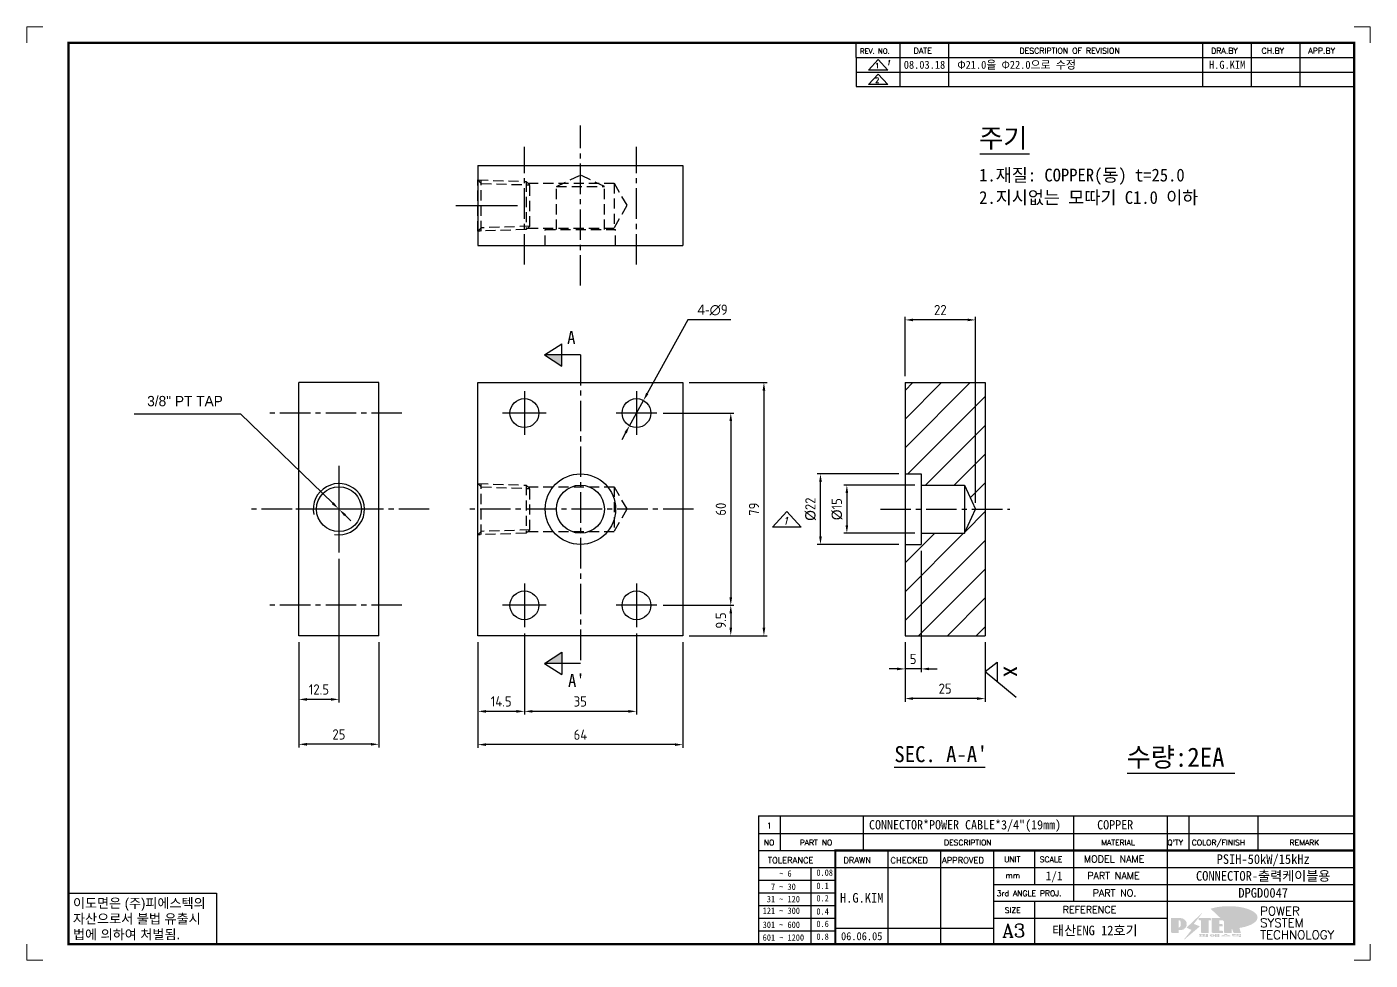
# Model space of a CAD drawing. Header units: millimetres. Extents: x 0 to 1342, y 0 to 952.
# Drawn here: x 0 to 419.5, y 0 to 291.3 of the extents above; entities that cross this region are included whole.
import ezdxf
from ezdxf.enums import TextEntityAlignment as Align

# ---------------------------------------------------------------- set-up
doc = ezdxf.new("R2010")
doc.units = ezdxf.units.MM
for name, pattern in [('CENTER', [50.8, 31.75, -6.35, 6.35, -6.35]), ('CENTER2', [28.575, 19.05, -3.175, 3.175, -3.175]), ('HIDDEN2', [4.7625, 3.175, -1.5875])]:
    doc.linetypes.add(name, pattern=pattern)
doc.layers.add('FORMAT-1', color=7, linetype='Continuous')
doc.layers.add('line', color=3, linetype='Continuous')
doc.styles.add('h1', font='')
doc.styles.add('HAN', font='')
doc.styles.add('RC', font='ROMANC.SHX')
doc.styles.add('ROMANT', font='romant')
doc.styles.add('RT', font='ROMANT.SHX', dxfattribs={"oblique": 15})
doc.styles.get("Standard").update_dxf_attribs({"font": 'ISOCP.SHX', "bigfont": 'WHGTXT.SHX'})
doc.styles.get('h1').set_extended_font_data('New Gulim')
doc.styles.get('HAN').set_extended_font_data('GulimChe')
doc.dimstyles.new('PSTEK-1', dxfattribs={"dimtxt": 3.2, "dimasz": 2.5, "dimexe": 1, "dimexo": 2, "dimgap": 1.5, "dimtad": 1, "dimtoh": 1, "dimrnd": 0.05, "dimzin": 9, "dimdsep": 46, "dimtxsty": 'Standard', "dimcen": 0, "dimclrt": 3, "dimadec": 1, "dimazin": 2, "dimtfac": 1, "dimtmove": 0, "dimatfit": 3, "dimfxl": 0, "dimtolj": 1, "dimtzin": 0, "dimarcsym": 0})

# ---------------------------------------------------------------- blocks, each defined once
blk = doc.blocks.new('*D134')
at = {"color": 0, "lineweight": -2}
for p, q in [((206.46, 199.83), (193.77, 176.88)), ((219.83, 199.83), (206.46, 199.83)), ((188.2, 166.82), (192.56, 174.69)), ((186.99, 164.63), (185.78, 162.44))]:
    blk.add_line(p, q, dxfattribs=at)
at = {"color": 0}
for points in [[(193.4, 177.08), (194.13, 176.68), (192.56, 174.69)], [(186.63, 164.83), (187.36, 164.43), (188.2, 166.82)]]:
    blk.add_solid(points, dxfattribs=at)
at = {"layer": 'DEFPOINTS', "color": 0}
for p in [(192.56, 174.69, -1841.33), (188.2, 166.82, -1841.33)]:
    blk.add_point(p, dxfattribs=at)
at = {"color": 3, "insert": (214.13, 202.93), "char_height": 3.2, "attachment_point": 5}
blk.add_mtext('\\A1;{\\f??|b0|i0|c0|p49;4-}∅9', dxfattribs=at)
blk = doc.blocks.new('*D90')
at = {"color": 0, "lineweight": -2}
for p, q in [((33.54, 170.54), (66.74, 170.54)), ((66.74, 170.54), (95.53, 142.63)), ((97.59, 140.63), (97.32, 140.88)), ((99.38, 138.89), (101.18, 137.15))]:
    blk.add_line(p, q, dxfattribs=at)
at = {"color": 0}
for points in [[(95.82, 142.92), (95.24, 142.33), (97.32, 140.88)], [(99.67, 139.18), (99.09, 138.59), (97.59, 140.63)]]:
    blk.add_solid(points, dxfattribs=at)
at = {"layer": 'DEFPOINTS', "color": 0}
for p in [(97.32, 140.88, -1833.33), (97.59, 140.63, -1849.33)]:
    blk.add_point(p, dxfattribs=at)
at = {"color": 3, "insert": (49.39, 174.48), "char_height": 3.2, "attachment_point": 5}
blk.add_mtext('\\A1;{\\f??|b0|i0|c0|p49;3/8" PT TAP}', dxfattribs=at)
blk = doc.blocks.new('*D135')
at = {"color": 0, "lineweight": -2}
for p, q in [((84.95, 99.26), (84.95, 66.36)), ((109.95, 99.26), (109.95, 66.36)), ((107.45, 67.36), (87.45, 67.36))]:
    blk.add_line(p, q, dxfattribs=at)
at = {"color": 0}
for points in [[(87.45, 67.78), (87.45, 66.95), (84.95, 67.36)], [(107.45, 67.78), (107.45, 66.95), (109.95, 67.36)]]:
    blk.add_solid(points, dxfattribs=at)
at = {"layer": 'DEFPOINTS', "color": 0}
for p in [(84.95, 101.26, -1841.33), (109.95, 101.26, -1841.33), (84.95, 67.36)]:
    blk.add_point(p, dxfattribs=at)
at = {"color": 3, "insert": (97.45, 70.46), "char_height": 3.2, "attachment_point": 5}
blk.add_mtext('\\A1;25', dxfattribs=at)
blk = doc.blocks.new('*D136')
at = {"color": 0, "lineweight": -2}
for p, q in [((97.45, 125.26), (97.45, 80.38)), ((84.95, 99.26), (84.95, 80.38)), ((94.95, 81.38), (87.45, 81.38))]:
    blk.add_line(p, q, dxfattribs=at)
at = {"color": 0}
for points in [[(87.45, 81.8), (87.45, 80.96), (84.95, 81.38)], [(94.95, 81.8), (94.95, 80.96), (97.45, 81.38)]]:
    blk.add_solid(points, dxfattribs=at)
at = {"layer": 'DEFPOINTS', "color": 0}
for p in [(97.45, 127.26, -1841.33), (84.95, 101.26, -1841.33), (84.95, 81.38)]:
    blk.add_point(p, dxfattribs=at)
at = {"color": 3, "insert": (91.2, 84.48), "char_height": 3.2, "attachment_point": 5}
blk.add_mtext('\\A1;12.5', dxfattribs=at)
blk = doc.blocks.new('*D137')
at = {"color": 0, "lineweight": -2}
for p, q in [((274.27, 182.26), (274.27, 200.83)), ((293.77, 199.83), (276.77, 199.83)), ((296.27, 142.76), (296.27, 200.83))]:
    blk.add_line(p, q, dxfattribs=at)
at = {"color": 0}
for points in [[(276.77, 200.25), (276.77, 199.41), (274.27, 199.83)], [(293.77, 200.25), (293.77, 199.41), (296.27, 199.83)]]:
    blk.add_solid(points, dxfattribs=at)
at = {"layer": 'DEFPOINTS', "color": 0}
for p in [(274.27, 199.83), (274.27, 180.26, -1841.33), (296.27, 140.76, -1841.33)]:
    blk.add_point(p, dxfattribs=at)
at = {"color": 3, "insert": (285.27, 202.93), "char_height": 3.2, "attachment_point": 5}
blk.add_mtext('\\A1;22', dxfattribs=at)
blk = doc.blocks.new('*D138')
at = {"color": 0, "lineweight": -2}
for p, q in [((272.27, 151.76), (246.84, 151.76)), ((247.84, 132.26), (247.84, 149.26)), ((272.27, 129.76), (246.84, 129.76))]:
    blk.add_line(p, q, dxfattribs=at)
at = {"color": 0}
for points in [[(247.43, 149.26), (248.26, 149.26), (247.84, 151.76)], [(247.43, 132.26), (248.26, 132.26), (247.84, 129.76)]]:
    blk.add_solid(points, dxfattribs=at)
at = {"layer": 'DEFPOINTS', "color": 0}
for p in [(247.84, 151.76), (274.27, 151.76, -1841.33), (274.27, 129.76, -1841.33)]:
    blk.add_point(p, dxfattribs=at)
at = {"color": 3, "insert": (244.74, 140.76), "char_height": 3.2, "attachment_point": 5, "rotation": 90}
blk.add_mtext('\\A1;{\\f??|b0|i0|c0|p49;%%C}22', dxfattribs=at)
blk = doc.blocks.new('*D139')
at = {"color": 0, "lineweight": -2}
for p, q in [((274.27, 99.26), (274.27, 80.64)), ((299.27, 99.26), (299.27, 80.64)), ((296.77, 81.64), (276.77, 81.64))]:
    blk.add_line(p, q, dxfattribs=at)
at = {"color": 0}
for points in [[(276.77, 82.06), (276.77, 81.22), (274.27, 81.64)], [(296.77, 82.06), (296.77, 81.22), (299.27, 81.64)]]:
    blk.add_solid(points, dxfattribs=at)
at = {"layer": 'DEFPOINTS', "color": 0}
for p in [(274.27, 101.26, -1841.33), (299.27, 101.26, -1841.33), (274.27, 81.64)]:
    blk.add_point(p, dxfattribs=at)
at = {"color": 3, "insert": (286.77, 84.74), "char_height": 3.2, "attachment_point": 5}
blk.add_mtext('\\A1;25', dxfattribs=at)
blk = doc.blocks.new('*D140')
at = {"color": 0, "lineweight": -2}
for p, q in [((279.27, 127.76), (279.27, 89.9)), ((274.27, 99.26), (274.27, 89.9)), ((271.77, 90.9), (269.27, 90.9)), ((279.27, 90.9), (274.27, 90.9)), ((281.77, 90.9), (284.27, 90.9))]:
    blk.add_line(p, q, dxfattribs=at)
at = {"color": 0}
for points in [[(271.77, 91.31), (271.77, 90.48), (274.27, 90.9)], [(281.77, 91.31), (281.77, 90.48), (279.27, 90.9)]]:
    blk.add_solid(points, dxfattribs=at)
at = {"layer": 'DEFPOINTS', "color": 0}
for p in [(279.27, 129.76, -1841.33), (274.27, 101.26), (274.27, 90.9)]:
    blk.add_point(p, dxfattribs=at)
at = {"color": 3, "insert": (276.77, 94), "char_height": 3.2, "attachment_point": 5}
blk.add_mtext('\\A1;5', dxfattribs=at)
blk = doc.blocks.new('*D91')
at = {"color": 0, "lineweight": -2}
for p, q in [((277.27, 148.26), (255.09, 148.26)), ((256.09, 145.76), (256.09, 135.76)), ((277.27, 133.26), (255.09, 133.26))]:
    blk.add_line(p, q, dxfattribs=at)
at = {"color": 0}
for points in [[(255.67, 145.76), (256.5, 145.76), (256.09, 148.26)], [(255.67, 135.76), (256.5, 135.76), (256.09, 133.26)]]:
    blk.add_solid(points, dxfattribs=at)
at = {"layer": 'DEFPOINTS', "color": 0}
for p in [(279.27, 148.26, -1841.33), (256.09, 133.26), (279.27, 133.26, -1841.33)]:
    blk.add_point(p, dxfattribs=at)
at = {"color": 3, "insert": (252.99, 140.76), "char_height": 3.2, "attachment_point": 5, "rotation": 90}
blk.add_mtext('\\A1;{\\f??|b0|i0|c0|p49;%%C}15', dxfattribs=at)
blk = doc.blocks.new('*D92')
at = {"color": 0, "lineweight": -2}
for p, q in [((140.88, 99.26), (140.88, 66.26)), ((204.88, 99.26), (204.88, 66.26)), ((202.38, 67.26), (143.38, 67.26))]:
    blk.add_line(p, q, dxfattribs=at)
at = {"color": 0}
for points in [[(143.38, 67.68), (143.38, 66.85), (140.88, 67.26)], [(202.38, 67.68), (202.38, 66.85), (204.88, 67.26)]]:
    blk.add_solid(points, dxfattribs=at)
at = {"layer": 'DEFPOINTS', "color": 0}
for p in [(140.88, 101.26, 1841.33), (204.88, 101.26, 1841.33), (140.88, 67.26)]:
    blk.add_point(p, dxfattribs=at)
at = {"color": 3, "insert": (172.88, 70.36), "char_height": 3.2, "attachment_point": 5}
blk.add_mtext('\\A1;64', dxfattribs=at)
blk = doc.blocks.new('*D93')
at = {"color": 0, "lineweight": -2}
for p, q in [((155.38, 101.92), (155.38, 76.65)), ((190.38, 101.92), (190.38, 76.65)), ((187.88, 77.65), (157.88, 77.65))]:
    blk.add_line(p, q, dxfattribs=at)
at = {"color": 0}
for points in [[(157.88, 78.06), (157.88, 77.23), (155.38, 77.65)], [(187.88, 78.06), (187.88, 77.23), (190.38, 77.65)]]:
    blk.add_solid(points, dxfattribs=at)
at = {"layer": 'DEFPOINTS', "color": 0}
for p in [(155.38, 103.92, 1841.33), (190.38, 103.92, 1841.33), (155.38, 77.65)]:
    blk.add_point(p, dxfattribs=at)
at = {"color": 3, "insert": (172.83, 80.75), "char_height": 3.2, "attachment_point": 5}
blk.add_mtext('\\A1;35', dxfattribs=at)
blk = doc.blocks.new('*D94')
at = {"color": 0, "lineweight": -2}
for p, q in [((198.71, 170.76), (220.83, 170.76)), ((219.83, 168.26), (219.83, 113.26)), ((198.71, 110.76), (220.83, 110.76))]:
    blk.add_line(p, q, dxfattribs=at)
at = {"color": 0}
for points in [[(219.41, 168.26), (220.25, 168.26), (219.83, 170.76)], [(219.41, 113.26), (220.25, 113.26), (219.83, 110.76)]]:
    blk.add_solid(points, dxfattribs=at)
at = {"layer": 'DEFPOINTS', "color": 0}
for p in [(196.71, 170.76, 1841.33), (196.71, 110.76, 1841.33), (219.83, 110.76)]:
    blk.add_point(p, dxfattribs=at)
at = {"color": 3, "insert": (216.73, 140.76), "char_height": 3.2, "attachment_point": 5, "rotation": 90}
blk.add_mtext('\\A1;60', dxfattribs=at)
blk = doc.blocks.new('*D95')
at = {"color": 0, "lineweight": -2}
for p, q in [((206.88, 180.26), (231.18, 180.26)), ((230.18, 177.76), (230.18, 103.76)), ((206.88, 101.26), (231.18, 101.26))]:
    blk.add_line(p, q, dxfattribs=at)
at = {"color": 0}
for points in [[(229.76, 177.76), (230.6, 177.76), (230.18, 180.26)], [(229.76, 103.76), (230.6, 103.76), (230.18, 101.26)]]:
    blk.add_solid(points, dxfattribs=at)
at = {"layer": 'DEFPOINTS', "color": 0}
for p in [(204.88, 180.26, 1841.33), (204.88, 101.26, 1841.33), (230.18, 101.26)]:
    blk.add_point(p, dxfattribs=at)
at = {"color": 3, "insert": (227.08, 140.76), "char_height": 3.2, "attachment_point": 5, "rotation": 90}
blk.add_mtext('\\A1;79', dxfattribs=at)
blk = doc.blocks.new('t3')
for p, q in [((0, 15.88), (46.25, 15.88)), ((0, 15.88), (0, 0)), ((46.25, 15.88), (46.25, 0)), ((0, 0), (46.25, 0))]:
    blk.add_line(p, q)
at = {"color": 1, "style": 'h1'}
for s, p in [('이도면은 (주)피에스텍의', (1.4, 11.29)), ('자산으로서 불법 유출시', (1.4, 6.41)), ('법에 의하여 처벌됨.', (1.4, 1.52))]:
    blk.add_text(s, height=3, dxfattribs=at).set_placement(p)
blk = doc.blocks.new('new LOGO')
at = {"layer": 'line'}
h = blk.add_hatch(color=1, dxfattribs=at)
h.paths.add_polyline_path([(41.5, 16.4), (54.3, 16.4, 1), (54.3, 82.9), (0, 82.9), (0, -0.1), (41.5, -0.1)])
h.paths.add_polyline_path([(41.5, 27.9), (41.5, 71.9), (43.6, 71.9, -0.414214), (54.6, 60.9), (54.6, 38.9, -0.414214), (43.6, 27.9)], flags=16)
h.paths.add_polyline_path([(214.7, 71.9), (227.5, 71.9), (227.5, 82.9), (159.7, 82.9), (159.7, 71.9), (172.5, 71.9), (172.5, -0.1), (214.7, -0.1)])
h.paths.add_polyline_path([(276, 37.4), (294.8, 37.4), (294.8, 49.1), (276, 49.1), (276, 71.9), (294.8, 71.9), (294.8, 82.9), (234.5, 82.9), (234.5, -0.1), (297, -0.1), (297, 10.9), (276, 10.9)])
h.paths.add_polyline_path([(347.2, 35.2), (359.7, -0.1), (400.5, -0.1), (379.6, 66.8), (399.7, 82.9), (380.6, 82.9), (347.2, 61.6), (347.2, 82.9), (305.5, 82.9), (305.5, -0.1), (347.2, -0.1)])
h = blk.add_hatch(color=250, dxfattribs=at)
h.paths.add_polyline_path([(44.5, 69.4), (46.6, 69.4, -0.129793), (52, 68, 0.221832), (43.6, 71.9), (41.5, 71.9), (41.5, 27.9), (43.6, 27.9, 0.02048), (44.5, 28)], flags=17)
h.paths.add_polyline_path([(44.5, 13.9), (57.3, 13.9, 0.72362), (77.1, 73.9, -0.679777), (54.3, 16.4), (41.5, 16.4), (41.5, -0.1), (3, -0.1), (3, -2.6), (44.5, -2.6)])
h.paths.add_polyline_path([(117.9, 14.2), (71.5, -44.4), (77.1, -39.6), (120.8, 15.6), (92, 28.9), (173.3, 106), (177.5, 111.4), (89.1, 27.6)])
h.paths.add_polyline_path([(162.7, 71.9), (162.7, 69.4), (172.5, 69.4), (172.5, 71.9)], flags=17)
h.paths.add_polyline_path([(217.7, 69.4), (230.5, 69.4), (230.5, 80.4), (227.5, 80.4), (227.5, 71.9), (214.7, 71.9), (214.7, -0.1), (175.5, -0.1), (175.5, -2.6), (217.7, -2.6)])
h.paths.add_polyline_path([(297.8, 46.6), (294.8, 46.6), (294.8, 37.4), (276, 37.4), (276, 10.9), (279, 10.9), (279, 34.9), (297.8, 34.9)])
h.paths.add_polyline_path([(300, 8.4), (297, 8.4), (297, -0.1), (237.5, -0.1), (237.5, -2.6), (300, -2.6)])
h.paths.add_polyline_path([(297.8, 80.4), (294.8, 80.4), (294.8, 71.9), (276, 71.9), (276, 49.1), (279, 49.1), (279, 69.4), (297.8, 69.4)])
h.paths.add_polyline_path([(350.2, 80.4), (347.2, 80.4), (347.2, 61.6), (350.2, 63.5)])
h.paths.add_polyline_path([(350.2, 26.7), (347.2, 35.2), (347.2, -0.1), (308.5, -0.1), (308.5, -2.6), (350.2, -2.6)])
h.paths.add_polyline_path([(402.7, 80.4), (396.5, 80.4), (379.6, 66.8), (400.5, -0.1), (361.8, -0.1), (362.7, -2.6), (403.5, -2.6), (382.6, 64.3)])
blk.add_hatch(color=5, dxfattribs=at).paths.add_polyline_path([(166.3, 35), (131, 49), (180.4, 112.7), (92, 28.9), (120.8, 15.6), (74.4, -43)])
h = blk.add_hatch(color=253, dxfattribs=at)
edge = h.paths.add_edge_path()
edge.add_ellipse((333.9, 86.4), major_axis=(-165.9, 0), ratio=0.39426, start_angle=111.51268, end_angle=334.46902)
edge.add_ellipse((314.1, 81.2), major_axis=(-153.7, 0), ratio=0.40699, start_angle=121.30662, end_angle=327.74369, ccw=False)
edge.add_line((394, 27.8), (394.7, 25.6))
h = blk.add_hatch(color=250, dxfattribs=at)
edge = h.paths.add_edge_path()
edge.add_ellipse((237.8, -17.6), major_axis=(-14.3, 0), ratio=0.526336, start_angle=192.2456, end_angle=269.07481)
edge.add_line((238.1, -10.1), (237.6, -10.1))
edge.add_ellipse((237.8, -17.6), major_axis=(-14.3, 0), ratio=0.526336, start_angle=270.92519, end_angle=449.07481)
edge.add_line((237.6, -25.1), (238.1, -25.1))
edge.add_ellipse((237.8, -17.6), major_axis=(-14.3, 0), ratio=0.526336, start_angle=450.92519, end_angle=527.7544)
edge.add_line((251.7, -19.2), (254.1, -19.2))
edge.add_line((254.1, -19.2), (254.1, -27.1))
edge.add_line((254.1, -27.1), (263.1, -27.1))
edge.add_line((263.1, -27.1), (263.1, -10.1))
edge.add_line((263.1, -10.1), (254.1, -10.1))
edge.add_line((254.1, -10.1), (254.1, -16))
edge.add_line((254.1, -16), (251.7, -16))
h.paths.add_polyline_path([(241, -16.4), (241, -18.7, -1), (234.4, -18.7), (234.4, -16.4, -1)], flags=16)
h.paths.add_polyline_path([(278.2, -10.1), (268.1, -10.1), (268.1, -27.1), (278.2, -27.1)])
h.paths.add_polyline_path([(310.3, -10.1), (310.3, -11.1, -0.157169), (289.3, -17.5), (294, -19.9, 0.128407), (316.3, -15.9, 0.128407), (338.6, -19.9), (343.3, -17.5, -0.157169), (322.2, -11.1), (322.2, -10.1)])
h.paths.add_polyline_path([(342.1, -25.1), (342.1, -22.3), (290.4, -22.3), (290.4, -25.1)])
h.paths.add_polyline_path([(352, -10.1), (352, -16.2, 0.414214), (354, -18.2), (378.7, -18.2), (378.7, -19.6), (390.2, -19.6), (390.2, -10.1), (378.7, -10.1), (378.7, -13.6), (374.7, -13.6), (374.7, -15.1), (378.7, -15.1), (378.7, -16.2), (364.7, -16.2), (364.7, -15.1), (371.2, -15.1), (371.2, -13.6), (364.7, -13.6), (364.7, -12.6), (374.7, -12.6), (374.7, -10.1)])
h.paths.add_polyline_path([(393.8, -10.1), (393.8, -19.6), (405, -19.6), (405, -10.1)])
h.paths.add_polyline_path([(405, -27.1), (405, -20.9), (356.8, -20.9), (356.8, -23), (391.8, -23), (391.8, -27.1)])
h.paths.add_polyline_path([(200.4, -10.1), (200.4, -22.3), (193.2, -22.3), (193.2, -12.6), (196.6, -12.6), (196.6, -10.1), (161, -10.1), (161, -12.6), (164.5, -12.6), (164.5, -22.3), (161, -22.3), (161, -25.1), (200.4, -25.1), (200.4, -27.1), (213.9, -27.1), (213.9, -10.1)])
h.paths.add_polyline_path([(182, -12.6), (175.6, -12.6), (175.6, -22.3), (182, -22.3)], flags=17)
blk = doc.blocks.new('format-3')
at = {"color": 3, "lineweight": 9}
for p, q in [((0, 286.3), (0, 291.3)), ((5, 291.3), (0, 291.3)), ((414.5, 291.3), (419.5, 291.3)), ((419.5, 286.3), (419.5, 291.3)), ((0, 5), (0, 0)), ((419.5, 5), (419.5, 0)), ((5, 0), (0, 0)), ((414.5, 0), (419.5, 0))]:
    blk.add_line(p, q, dxfattribs=at)
at = {"color": 180}
for p, q in [((258.97, 281.75), (258.97, 286.3)), ((272.71, 281.75), (272.71, 286.3)), ((287.94, 281.75), (287.94, 286.3)), ((367.22, 281.75), (367.22, 286.3)), ((382.45, 281.75), (382.45, 286.3)), ((397.61, 281.75), (397.61, 286.3)), ((258.97, 281.75), (414.5, 281.75)), ((228.5, 39.49), (228.5, 5)), ((228.5, 39.49), (414.5, 39.49)), ((235.29, 39.49), (235.29, 34.21)), ((261.24, 34.21), (261.24, 39.49)), ((326.9, 39.49), (326.9, 34.21)), ((356.11, 39.49), (356.11, 34.21)), ((362.93, 39.49), (362.93, 34.21)), ((384.48, 39.49), (384.48, 34.21)), ((228.5, 34.21), (252.48, 34.21)), ((268.96, 5), (268.96, 34.21)), ((285.45, 5), (285.45, 34.21)), ((301.94, 5), (301.94, 34.21)), ((314.72, 34.21), (314.72, 23.65)), ((326.9, 34.21), (326.9, 18.37)), ((356.11, 34.21), (356.11, 5)), ((228.5, 28.93), (252.48, 28.93)), ((244.89, 5.23), (244.89, 28.93)), ((252.48, 28.93), (414.5, 28.93)), ((228.5, 24.98), (252.48, 24.98)), ((228.5, 21.03), (252.48, 21.03)), ((301.94, 23.65), (414.5, 23.65)), ((228.5, 17.08), (252.48, 17.08)), ((301.94, 18.37), (414.5, 18.37)), ((314.72, 18.37), (314.72, 5)), ((228.5, 13.13), (252.48, 13.13)), ((301.94, 13.09), (356.11, 13.09)), ((228.5, 9.18), (252.48, 9.18)), ((252.48, 9.95), (301.94, 9.95))]:
    blk.add_line(p, q, dxfattribs=at)
at = {"const_width": 0.7}
blk.add_lwpolyline([(252.48, 5), (252.48, 34.21), (414.5, 34.21)], dxfattribs=at)
at = {"layer": 'FORMAT-1', "const_width": 0.7}
blk.add_lwpolyline([(13, 5), (13, 286.3), (414.5, 286.3), (414.5, 5)], close=True, dxfattribs=at)
blk.add_blockref('t3', (13, 5))
at = {"xscale": 0.05400000000000027, "yscale": 0.05400000000000027, "zscale": 0.05400000000000027}
blk.add_blockref('new LOGO', (357.35, 8.65), dxfattribs=at)
at = {"color": 2}
for s, height, style, p in [('REV. NO.', 1.56, 'RC', (260.23, 282.95)), ('DATE', 1.788, 'RC', (276.95, 282.94)), ('DESCRIPTION OF REVISION', 1.7875, 'RC', (309.98, 282.94)), ('DRA.BY', 1.788, 'RC', (369.83, 282.94)), ('CH.BY', 1.788, 'RC', (385.59, 282.94)), ('APP.BY', 1.788, 'RC', (400.18, 282.94)), ('COLOR/FINISH', 1.7424, 'RC', (363.8, 35.83)), ('NO', 1.742, 'RC', (230.16, 35.83)), ('PART NO', 1.742, 'RC', (241.36, 35.83)), ('DESCRIPTION', 1.7424, 'RC', (286.43, 35.83)), ('MATERIAL', 1.742, 'RC', (335.52, 35.83)), ("Q'TY", 1.742, 'RC', (356.17, 35.83)), ('REMARK', 1.742, 'RC', (394.37, 35.83)), (' TOLERANCE', 1.9, 'RC', (230.11, 30.22)), ('DRAWN', 1.9, 'RC', (255, 30.22)), ('CHECKED', 1.9, 'RC', (269.71, 30.22)), ('APPROVED', 1.9, 'RC', (285.8, 30.22)), ('UNIT', 1.742, 'RC', (305.19, 30.55)), ('SCALE', 1.742, 'RC', (316.32, 30.55)), ('MODEL NAME', 2.178, 'RC', (330.12, 30.46)), ('    ~ 6', 2, 'HAN', (229.8, 26.03)), ('0.08', 2, 'HAN', (246.57, 26.31)), ('mm', 1.742, 'RC', (305.67, 25.56)), ('PART NAME', 2.178, 'RC', (331.17, 25.24)), ('  7 ~ 30', 2, 'HAN', (229.8, 21.91)), ('0.1', 2, 'HAN', (246.57, 22.2)), ('3rd ANGLE PROJ.', 1.7424, 'RC', (302.87, 19.97)), ('PART NO.', 2.178, 'RC', (332.84, 19.85)), (' 31 ~ 120', 2, 'HAN', (229.8, 18.04)), ('0.2', 2, 'HAN', (246.57, 18.32)), ('REFERENCE', 2.178, 'RC', (323.52, 14.69)), ('121 ~ 300', 2, 'HAN', (229.8, 14.42)), ('0.4', 2, 'HAN', (246.57, 14.2)), ('SIZE', 1.742, 'RC', (305.39, 14.71)), ('301 ~ 600', 2, 'HAN', (229.8, 10.04)), ('0.6', 2, 'HAN', (246.57, 10.32)), ('601 ~ 1200', 2, 'HAN', (229.8, 6.05)), ('0.8', 2, 'HAN', (246.57, 6.33))]:
    blk.add_text(s, height=height, dxfattribs=dict(at, style=style)).set_placement(p)
at = {"style": 'ROMANT'}
for s, p in [('POWER', (385.15, 13.96)), ('SYSTEM', (385.15, 10.31)), ('TECHNOLOGY', (385.15, 6.56))]:
    blk.add_text(s, height=2.7, dxfattribs=at).set_placement(p)
at = {"color": 2, "lineweight": 25, "style": 'RC'}
blk.add_text('A3', height=4.182, dxfattribs=at).set_placement((304.61, 7.14))
at = {"style": 'HAN'}
for tag, height, p in [('MODEL-NAME', 3, (386.1, 31.53)), ('SCALE', 2.7, (320.81, 26.29)), ('PART-NAME', 3, (386.1, 26.29)), ('CH-BY', 3, (277.21, 19.44)), ('PART-NO', 3, (386.1, 21.01)), ('DRA-BY', 3, (260.72, 19.44)), ('APP-BY', 3, (293.7, 19.44)), ('DRA-DATE', 2.5, (260.72, 7.47)), ('CH-DATE', 2.5, (277.21, 7.47)), ('APP-DATE', 2.5, (293.7, 7.47)), ('관련업체', 3, (333.52, 9.26))]:
    blk.add_attdef(tag, text='', height=height, dxfattribs=at).set_placement(p, align=Align.MIDDLE_CENTER)
blk = doc.blocks.new('no3')
at = {"color": 180}
for p, q in [((0, 5.5), (0, 0)), ((0, 5.5), (186, 5.5)), ((6.79, 5.5), (6.79, 0)), ((32.74, 0.11), (32.74, 5.5)), ((98.4, 5.5), (98.4, 0)), ((127.61, 5.5), (127.61, 0)), ((134.43, 5.5), (134.43, 0)), ((155.98, 5.5), (155.98, 0))]:
    blk.add_line(p, q, dxfattribs=at)
at = {"color": 2, "style": 'HAN'}
for tag, p in [('PART-NO', (19.76, 2.75)), ('MATERIAL', (111.38, 2.75)), ("Q'TY", (131.02, 2.75)), ('COLOR/FINISH', (145.2, 2.75)), ('REMARK', (170.76, 2.75))]:
    blk.add_attdef(tag, text='', height=2.9, dxfattribs=at).set_placement(p, align=Align.MIDDLE_CENTER)
blk.add_attdef('DESCRIPTION', text='', height=2.9, dxfattribs=at).set_placement((34.51, 2.75), align=Align.MIDDLE_LEFT)
at = {"color": 2, "style": 'RT', "oblique": 15}
blk.add_attdef('NO', text='', height=1.74, dxfattribs=at).set_placement((3.38, 2.51), align=Align.MIDDLE_CENTER)
blk = doc.blocks.new('re3')
at = {"color": 180}
for p, q in [((0, 0), (0, -4.55)), ((6.87, -0.64), (3.86, -3.91)), ((9.88, -3.91), (3.86, -3.91)), ((6.87, -0.64), (9.88, -3.91)), ((13.74, -4.55), (13.74, 0)), ((28.97, -4.55), (28.97, 0)), ((108.25, -4.55), (108.25, 0)), ((123.49, -4.55), (123.49, 0)), ((138.64, -4.55), (138.64, 0)), ((0, -4.55), (155.53, -4.55))]:
    blk.add_line(p, q, dxfattribs=at)
at = {"color": 2, "style": 'RC', "oblique": 15}
blk.add_attdef('REV.NO', text='', height=1.56, dxfattribs=at).set_placement((6.59, -2.56), align=Align.MIDDLE_CENTER)
blk.add_attdef('-1', text='', height=1.56, dxfattribs=at).set_placement((9.37, -1.66), align=Align.MIDDLE_LEFT)
at = {"color": 2, "style": 'HAN'}
for tag, p in [('REV.-DATE', (21.36, -2.28)), ('DRA.BY', (115.87, -2.28)), ('CH.BY', (131.07, -2.28)), ('APP.BY', (147.09, -2.28))]:
    blk.add_attdef(tag, text='', height=2.5, dxfattribs=at).set_placement(p, align=Align.MIDDLE_CENTER)
blk.add_attdef('DESCRIPTION-OF-REVISION', text='', height=2.5, dxfattribs=at).set_placement((31.61, -2.28), align=Align.MIDDLE_LEFT)
blk = doc.blocks.new('*D141')
at = {"color": 0, "lineweight": -2}
for p, q in [((155.38, 101.92), (155.38, 76.65)), ((140.88, 99.26), (140.88, 76.65)), ((152.88, 77.65), (143.38, 77.65))]:
    blk.add_line(p, q, dxfattribs=at)
at = {"color": 0}
for points in [[(143.38, 78.06), (143.38, 77.23), (140.88, 77.65)], [(152.88, 78.06), (152.88, 77.23), (155.38, 77.65)]]:
    blk.add_solid(points, dxfattribs=at)
at = {"layer": 'DEFPOINTS', "color": 0}
for p in [(140.88, 101.26, -1841.33), (155.38, 103.92, -1841.33), (140.88, 77.65)]:
    blk.add_point(p, dxfattribs=at)
at = {"color": 3, "insert": (148.13, 80.75), "char_height": 3.2, "attachment_point": 5}
blk.add_mtext('\\A1;14.5', dxfattribs=at)
blk = doc.blocks.new('*D142')
at = {"color": 0, "lineweight": -2}
for p, q in [((198.71, 110.76), (220.83, 110.76)), ((219.83, 108.26), (219.83, 103.76)), ((206.88, 101.26), (220.83, 101.26))]:
    blk.add_line(p, q, dxfattribs=at)
at = {"color": 0}
for points in [[(219.41, 108.26), (220.25, 108.26), (219.83, 110.76)], [(219.41, 103.76), (220.25, 103.76), (219.83, 101.26)]]:
    blk.add_solid(points, dxfattribs=at)
at = {"layer": 'DEFPOINTS', "color": 0}
for p in [(196.71, 110.76, -1841.33), (204.88, 101.26, -1841.33), (219.83, 101.26)]:
    blk.add_point(p, dxfattribs=at)
at = {"color": 3, "insert": (216.73, 106.01), "char_height": 3.2, "attachment_point": 5, "rotation": 90}
blk.add_mtext('\\A1;9.5', dxfattribs=at)

msp = doc.modelspace()

# ---------------------------------------------------------------- hatches: boundary and pattern name
for points in [[(167.081, 188.912), (161.678, 188.912), (167.081, 185.426)], [(167.081, 96.085), (161.678, 92.598), (167.081, 92.598)]]:
    msp.add_hatch(color=256).paths.add_polyline_path(points)
at = {"lineweight": 0}
h = msp.add_hatch(dxfattribs=at)
h.set_pattern_fill('ANSI31', color=256, scale=2, style=0)
h.set_pattern_definition([(45, (-7257.3143, 1851.024), (-4.490128, 4.490128), [])])
h.paths.add_polyline_path([(299.266, 180.255), (274.266, 180.255), (274.266, 151.755), (279.266, 151.755), (279.266, 148.255), (292.78, 148.255), (296.266, 140.755), (299.266, 140.755)])
h.paths.add_polyline_path([(299.266, 140.755), (296.266, 140.755), (292.78, 133.255), (279.266, 133.255), (279.266, 129.755), (274.266, 129.755), (274.266, 101.255), (299.266, 101.255)])

# ---------------------------------------------------------------- linework, layer by layer
at = {"color": 6, "linetype": 'CENTER2', "ltscale": 0.5}
for p, q in [((172.879, 210.535, -1171.116), (172.879, 260.493, -1171.116)), ((155.379, 217.095, -1841.332), (155.379, 253.862, -1841.332)), ((190.379, 217.095, -1841.332), (190.379, 253.862, -1841.332)), ((172.879, 188.912, -1841.332), (172.879, 92.598, -1841.332)), ((117.138, 170.755, -1841.332), (75.597, 170.755, -1841.332)), ((125.666, 140.755, -1841.332), (69.243, 140.755, -1841.332)), ((208.191, 140.755, -1841.332), (137.567, 140.755, -1841.332)), ((266.548, 140.755, -992.012), (306.985, 140.755, -992.012)), ((117.138, 110.755, -1841.332), (75.597, 110.755, -1841.332))]:
    msp.add_line(p, q, dxfattribs=at)
at = {"color": 1}
for p, q in [((140.879, 248.014, -1841.332), (140.879, 223.014, -1841.332)), ((140.879, 248.014, -1841.332), (204.879, 248.014, -1841.332)), ((204.879, 248.014, -1841.332), (204.879, 223.014, -1841.332)), ((140.879, 223.014, -1841.332), (204.879, 223.014, -1841.332)), ((84.955, 101.255, -1841.332), (84.955, 180.255, -1841.332)), ((109.955, 180.255, -1841.332), (84.955, 180.255, -1841.332)), ((109.955, 101.255, -1841.332), (109.955, 180.255, -1841.332)), ((140.879, 101.255, -1841.332), (140.879, 180.255, -1841.332)), ((140.879, 180.255, -1841.332), (204.879, 180.255, -1841.332)), ((204.879, 180.255, -1841.332), (204.879, 101.255, -1841.332)), ((274.266, 180.255, -1841.332), (274.266, 101.255, -1841.332)), ((274.266, 180.255, -1841.332), (299.266, 180.255, -1841.332)), ((299.266, 180.255, -1841.332), (299.266, 101.255, -1841.332)), ((274.266, 151.755, -1841.332), (279.266, 151.755, -1841.332)), ((279.266, 151.755, -1841.332), (279.266, 129.755, -1841.332)), ((279.266, 148.255, -1841.332), (292.78, 148.255, -1841.333)), ((292.78, 148.255, -1841.333), (296.266, 140.755, -1841.332)), ((292.78, 148.255, -1841.333), (292.78, 133.255, -1841.333)), ((292.78, 133.255, -1841.333), (296.266, 140.755, -1841.332)), ((279.266, 133.255, -1841.332), (292.78, 133.255, -1841.333)), ((274.266, 129.755, -1841.332), (279.266, 129.755, -1841.332)), ((109.955, 101.255, -1841.332), (84.955, 101.255, -1841.332)), ((204.879, 101.255, -1841.332), (140.879, 101.255, -1841.332)), ((274.266, 101.255, -1841.332), (299.266, 101.255, -1841.332))]:
    msp.add_line(p, q, dxfattribs=at)
for p, q in [((297.567, 251.626), (313.129, 251.626)), ((161.678, 188.912, -1841.332), (167.081, 192.399, -1841.332)), ((161.678, 188.912, -1841.332), (167.081, 185.426, -1841.332)), ((172.879, 188.912, -1841.332), (161.678, 188.912, -1841.332)), ((167.081, 185.426, -1841.332), (167.081, 192.399, -1841.332)), ((161.678, 92.598, -1841.332), (167.081, 96.085, -1841.332)), ((172.879, 92.598, -1841.332), (161.678, 92.598, -1841.332)), ((161.678, 92.598, -1841.332), (167.081, 89.112, -1841.332)), ((167.081, 96.085, -1841.332), (167.081, 89.112, -1841.332)), ((299.266, 90.041), (303.047, 93.034)), ((303.047, 93.034), (303.047, 86.937)), ((299.266, 90.041), (308.952, 82.087)), ((270.856, 60.256), (299.263, 60.256)), ((343.637, 58.384), (377.262, 58.384))]:
    msp.add_line(p, q)
at = {"color": 2, "linetype": 'HIDDEN2'}
for p, q in [((140.879, 243.514, -1841.332), (155.879, 243.014, -1841.332)), ((141.879, 242.447, -1841.332), (140.879, 243.514, -1841.332)), ((140.879, 227.514, -1841.332), (140.879, 243.514, -1841.332)), ((141.879, 227.581, -1841.332), (141.879, 243.447, -1841.332)), ((165.379, 241.527, -1841.333), (172.879, 245.014, -1841.332)), ((180.379, 241.527, -1841.333), (172.879, 245.014, -1841.332)), ((141.879, 242.447, -1841.332), (157.097, 241.976, -1841.332)), ((155.879, 243.014, -1841.332), (155.879, 228.014, -1841.332)), ((157.097, 242.014, -1841.332), (155.879, 243.014, -1841.332)), ((156.488, 242.514, -1841.332), (183.379, 242.514, -1841.332)), ((157.097, 229.052, -1841.332), (157.097, 242.014, -1841.332)), ((165.379, 241.527, -1841.333), (180.379, 241.527, -1841.333)), ((165.379, 228.014, -1841.332), (165.379, 241.527, -1841.333)), ((180.379, 228.014, -1841.332), (180.379, 241.527, -1841.333)), ((183.379, 242.514, -1841.332), (183.379, 228.514, -1841.332)), ((140.879, 227.514, -1841.332), (141.879, 228.581, -1841.332)), ((155.879, 228.014, -1841.332), (140.879, 227.514, -1841.332)), ((157.097, 229.052, -1841.332), (141.879, 228.581, -1841.332)), ((155.879, 228.014, -1841.332), (157.097, 229.052, -1841.332)), ((156.466, 228.514, -1841.332), (183.379, 228.514, -1841.332)), ((161.879, 228.014, -1841.332), (183.879, 228.014, -1841.332)), ((161.879, 223.014, -1841.332), (161.879, 228.014, -1841.332)), ((183.879, 223.014, -1841.332), (183.879, 228.014, -1841.332)), ((140.879, 148.755, -1841.332), (155.879, 148.255, -1841.332)), ((141.879, 147.689, -1841.332), (140.879, 148.755, -1841.332)), ((140.879, 132.755, -1841.332), (140.879, 148.755, -1841.332)), ((141.879, 132.822, -1841.332), (141.879, 148.689, -1841.332)), ((141.879, 147.689, -1841.332), (157.097, 147.218, -1841.332)), ((155.879, 148.255, -1841.332), (155.879, 133.255, -1841.332)), ((157.097, 147.255, -1841.332), (155.879, 148.255, -1841.332)), ((156.488, 147.755, -1841.332), (183.379, 147.755, -1841.332)), ((157.097, 134.293, -1841.332), (157.097, 147.255, -1841.332)), ((183.379, 147.755, -1841.332), (183.379, 133.755, -1841.332)), ((157.097, 134.293, -1841.332), (141.879, 133.822, -1841.332)), ((155.879, 133.255, -1841.332), (157.097, 134.293, -1841.332)), ((140.879, 132.755, -1841.332), (141.879, 133.822, -1841.332)), ((155.879, 133.255, -1841.332), (140.879, 132.755, -1841.332)), ((156.466, 133.755, -1841.332), (183.379, 133.755, -1841.332))]:
    msp.add_line(p, q, dxfattribs=at)
at = {"color": 6, "linetype": 'CENTER', "ltscale": 3}
for p, q in [((133.943, 235.514, -1841.332), (153.185, 235.514, -1841.332)), ((155.379, 177.588, -1841.332), (155.379, 163.923, -1841.332)), ((190.379, 177.588, -1841.332), (190.379, 163.923, -1841.332)), ((162.212, 170.755, -1841.332), (148.547, 170.755, -1841.332)), ((196.712, 170.755, -1841.332), (184.047, 170.755, -1841.332)), ((97.455, 154.251, -1841.332), (97.455, 127.259, -1841.332)), ((110.951, 140.755, -1841.332), (83.959, 140.755, -1841.332)), ((155.379, 117.588, -1841.332), (155.379, 103.923, -1841.332)), ((190.379, 117.588, -1841.332), (190.379, 103.923, -1841.332)), ((162.212, 110.755, -1841.332), (148.547, 110.755, -1841.332)), ((196.712, 110.755, -1841.332), (184.047, 110.755, -1841.332))]:
    msp.add_line(p, q, dxfattribs=at)
at = {"color": 180}
for p, q in [((237.319, 140.024), (232.808, 135.11)), ((237.319, 140.024), (241.83, 135.11)), ((241.83, 135.11), (232.808, 135.11))]:
    msp.add_line(p, q, dxfattribs=at)
at = {"color": 2, "linetype": 'HIDDEN2', "elevation": -1841.332}
for points in [[(183.379, 242.514), (187.379, 235.514), (183.379, 228.514)], [(183.379, 147.755), (187.379, 140.755), (183.379, 133.755)]]:
    msp.add_lwpolyline(points, dxfattribs=at)
at = {"color": 1}
for centre, radius in [((155.379, 170.755, -1841.332), 4.5), ((190.379, 170.755, -1841.332), 4.5), ((172.879, 140.755, -1841.332), 11), ((172.879, 140.755, -1841.332), 7.5), ((155.379, 110.755, -1841.332), 4.5), ((190.379, 110.755, -1841.332), 4.5)]:
    msp.add_circle(centre, radius, dxfattribs=at)
at = {"color": 3}
msp.add_circle((97.455, 140.755, -1841.332), 7, dxfattribs=at)
msp.add_arc((97.455, 140.755, -1841.332), 8, 260.36766, 191.68713)

# ---------------------------------------------------------------- block references
msp.add_blockref('format-3', (0, 0)).add_auto_attribs({'DRA-DATE': '06.06.05', 'DRA-BY': 'H.G.KIM', 'MODEL-NAME': 'PSIH-50kW/15kHz', 'PART-NAME': 'CONNECTOR-출력케이블용', 'PART-NO': 'DPGD0047', 'SCALE': '1/1', '관련업체': '태산ENG 12호기'})
ref = msp.add_blockref('re3', (258.966, 281.75))
ref.add_attrib('DRA.BY', 'H.G.KIM', dxfattribs={"color": 2, "height": 2.5, "style": 'HAN'}).set_placement((374.836, 279.475), align=Align.MIDDLE_CENTER)
ref.add_attrib('DESCRIPTION-OF-REVISION', 'Φ21.0을 Φ22.0으로 수정', dxfattribs={"color": 2, "height": 2.5, "style": 'HAN'}).set_placement((290.578, 279.475), align=Align.MIDDLE_LEFT)
ref.add_attrib('REV.-DATE', '08.03.18', dxfattribs={"color": 2, "height": 2.5, "style": 'HAN'}).set_placement((280.324, 279.475), align=Align.MIDDLE_CENTER)
ref.add_attrib('-1', '1', dxfattribs={"color": 2, "height": 1.56, "style": 'RC', "oblique": 15}).set_placement((268.335, 280.09), align=Align.MIDDLE_LEFT)
ref.add_attrib('REV.NO', '1', dxfattribs={"color": 2, "height": 1.56, "style": 'RC'}).set_placement((265.554, 279.193), align=Align.MIDDLE_CENTER)
ref = msp.add_blockref('re3', (258.966, 277.2))
ref.add_attrib('REV.NO', '2', dxfattribs={"color": 2, "height": 1.56, "style": 'RC'}).set_placement((265.554, 274.643), align=Align.MIDDLE_CENTER)
ref = msp.add_blockref('no3', (228.5, 39.494))
ref.add_attrib('MATERIAL', 'COPPER', dxfattribs={"color": 2, "height": 2.9, "style": 'HAN'}).set_placement((339.875, 42.244), align=Align.MIDDLE_CENTER)
ref.add_attrib('DESCRIPTION', 'CONNECTOR*POWER CABLE*3/4"(19mm)', dxfattribs={"color": 2, "height": 2.9, "style": 'HAN'}).set_placement((263.008, 42.244), align=Align.MIDDLE_LEFT)
ref.add_attrib('NO', '1', dxfattribs={"color": 2, "height": 1.74, "style": 'RT'}).set_placement((231.885, 42.001), align=Align.MIDDLE_CENTER)

# ---------------------------------------------------------------- texts
at = {"color": 3, "style": 'HAN'}
for s, height, p in [('주기', 6, (297.396, 253.59)), ('1.재질: COPPER(동) t=25.0', 4, (297.396, 243.045)), ('2.지시없는 모따기 C1.0 이하', 4, (297.396, 236.045)), ('A', 4, (168.738, 192.357, -6334.184)), ("A'", 4, (169.015, 85.274, -6334.184)), ("SEC. A-A'", 5, (270.926, 61.793, -2946.132)), ('수량:2EA', 6, (343.466, 60.349))]:
    msp.add_text(s, height=height, dxfattribs=at).set_placement(p)
msp.add_text('x', height=5.76, rotation=270, dxfattribs=at).set_placement((305.002, 91.934, -2651.519))
at = {"color": 2, "style": 'RC', "oblique": 15}
msp.add_attdef('1', text='1', height=2.34, dxfattribs=at).set_placement((236.895, 137.144), align=Align.MIDDLE_CENTER)

# ---------------------------------------------------------------- dimensions: what is measured, and where the dimension line sits
for p1, p2, text, picture, middle in [((188.201, 166.817, -1841.332), (192.557, 174.693, -1841.332), '{\\f??|b0|i0|c0|p49;4-}<>', '*D134', (214.133, 199.834)), ((97.588, 140.626, -1849.33), (97.321, 140.885, -1833.335), '{\\f??|b0|i0|c0|p49;3/8" PT TAP}', '*D90', (49.39, 170.542))]:
    dim = msp.add_diameter_dim_2p(p1=p1, p2=p2, text=text, dimstyle='PSTEK-1')
    dim.commit()
    dim.dimension.update_dxf_attribs({"geometry": picture, "text_midpoint": middle, "dimtype": 163})
for base, p1, p2, picture, middle in [((274.266, 199.83), (296.266, 140.755, -1841.332), (274.266, 180.255, -1841.332), '*D137', (285.266, 202.93)), ((84.955, 81.379), (97.455, 127.259, -1841.332), (84.955, 101.255, -1841.332), '*D136', (91.205, 84.479)), ((274.266, 90.897), (279.266, 129.755, -1841.332), (274.266, 101.255), '*D140', (276.766, 93.997)), ((84.955, 67.363), (109.955, 101.255, -1841.332), (84.955, 101.255, -1841.332), '*D135', (97.455, 70.463)), ((140.879, 77.645), (155.379, 103.923, -1841.332), (140.879, 101.255, -1841.332), '*D141', (148.129, 80.745)), ((140.879, 67.262, -3682.665), (204.879, 101.255, -1841.332), (140.879, 101.255, -1841.332), '*D92', (172.879, 70.362, -3682.665)), ((274.266, 81.642), (299.266, 101.255, -1841.332), (274.266, 101.255, -1841.332), '*D139', (286.766, 84.742))]:
    dim = msp.add_linear_dim(base=base, p1=p1, p2=p2, dimstyle='PSTEK-1')
    dim.commit()
    dim.dimension.update_dxf_attribs({"geometry": picture, "text_midpoint": middle})
for base, p1, p2, picture, middle in [((230.179, 101.255, -3682.665), (204.879, 180.255, -1841.332), (204.879, 101.255, -1841.332), '*D95', (227.079, 140.755, -3682.665)), ((219.829, 110.755, -3682.665), (196.712, 170.755, -1841.332), (196.712, 110.755, -1841.332), '*D94', (216.729, 140.755, -3682.665))]:
    dim = msp.add_linear_dim(base=base, p1=p1, p2=p2, angle=270, dimstyle='PSTEK-1')
    dim.commit()
    dim.dimension.update_dxf_attribs({"geometry": picture, "text_midpoint": middle})
at = {"color": 0}
for base, p1, p2, picture, middle in [((247.842, 151.755), (274.266, 129.755, -1841.332), (274.266, 151.755, -1841.332), '*D138', (244.742, 140.755)), ((256.086, 133.255), (279.266, 148.255, -1841.332), (279.266, 133.255, -1841.332), '*D91', (252.986, 140.755))]:
    dim = msp.add_linear_dim(base=base, p1=p1, p2=p2, angle=90, text='{\\f??|b0|i0|c0|p49;%%C}<>', dimstyle='PSTEK-1', dxfattribs=at)
    dim.commit()
    dim.dimension.update_dxf_attribs({"geometry": picture, "text_midpoint": middle})
dim = msp.add_linear_dim(base=(219.829, 101.255), p1=(196.712, 110.755, -1841.332), p2=(204.879, 101.255, -1841.332), angle=90, dimstyle='PSTEK-1')
dim.commit()
dim.dimension.update_dxf_attribs({"geometry": '*D142', "text_midpoint": (219.829, 106.005), "dimtype": 160})
dim = msp.add_linear_dim(base=(155.379, 77.645, -3682.665), p1=(190.379, 103.923, -1841.332), p2=(155.379, 103.923, -1841.332), dimstyle='PSTEK-1')
dim.commit()
dim.dimension.update_dxf_attribs({"geometry": '*D93', "text_midpoint": (172.825, 77.645, -3682.665), "dimtype": 160})

doc.saveas('drawing.dxf')
